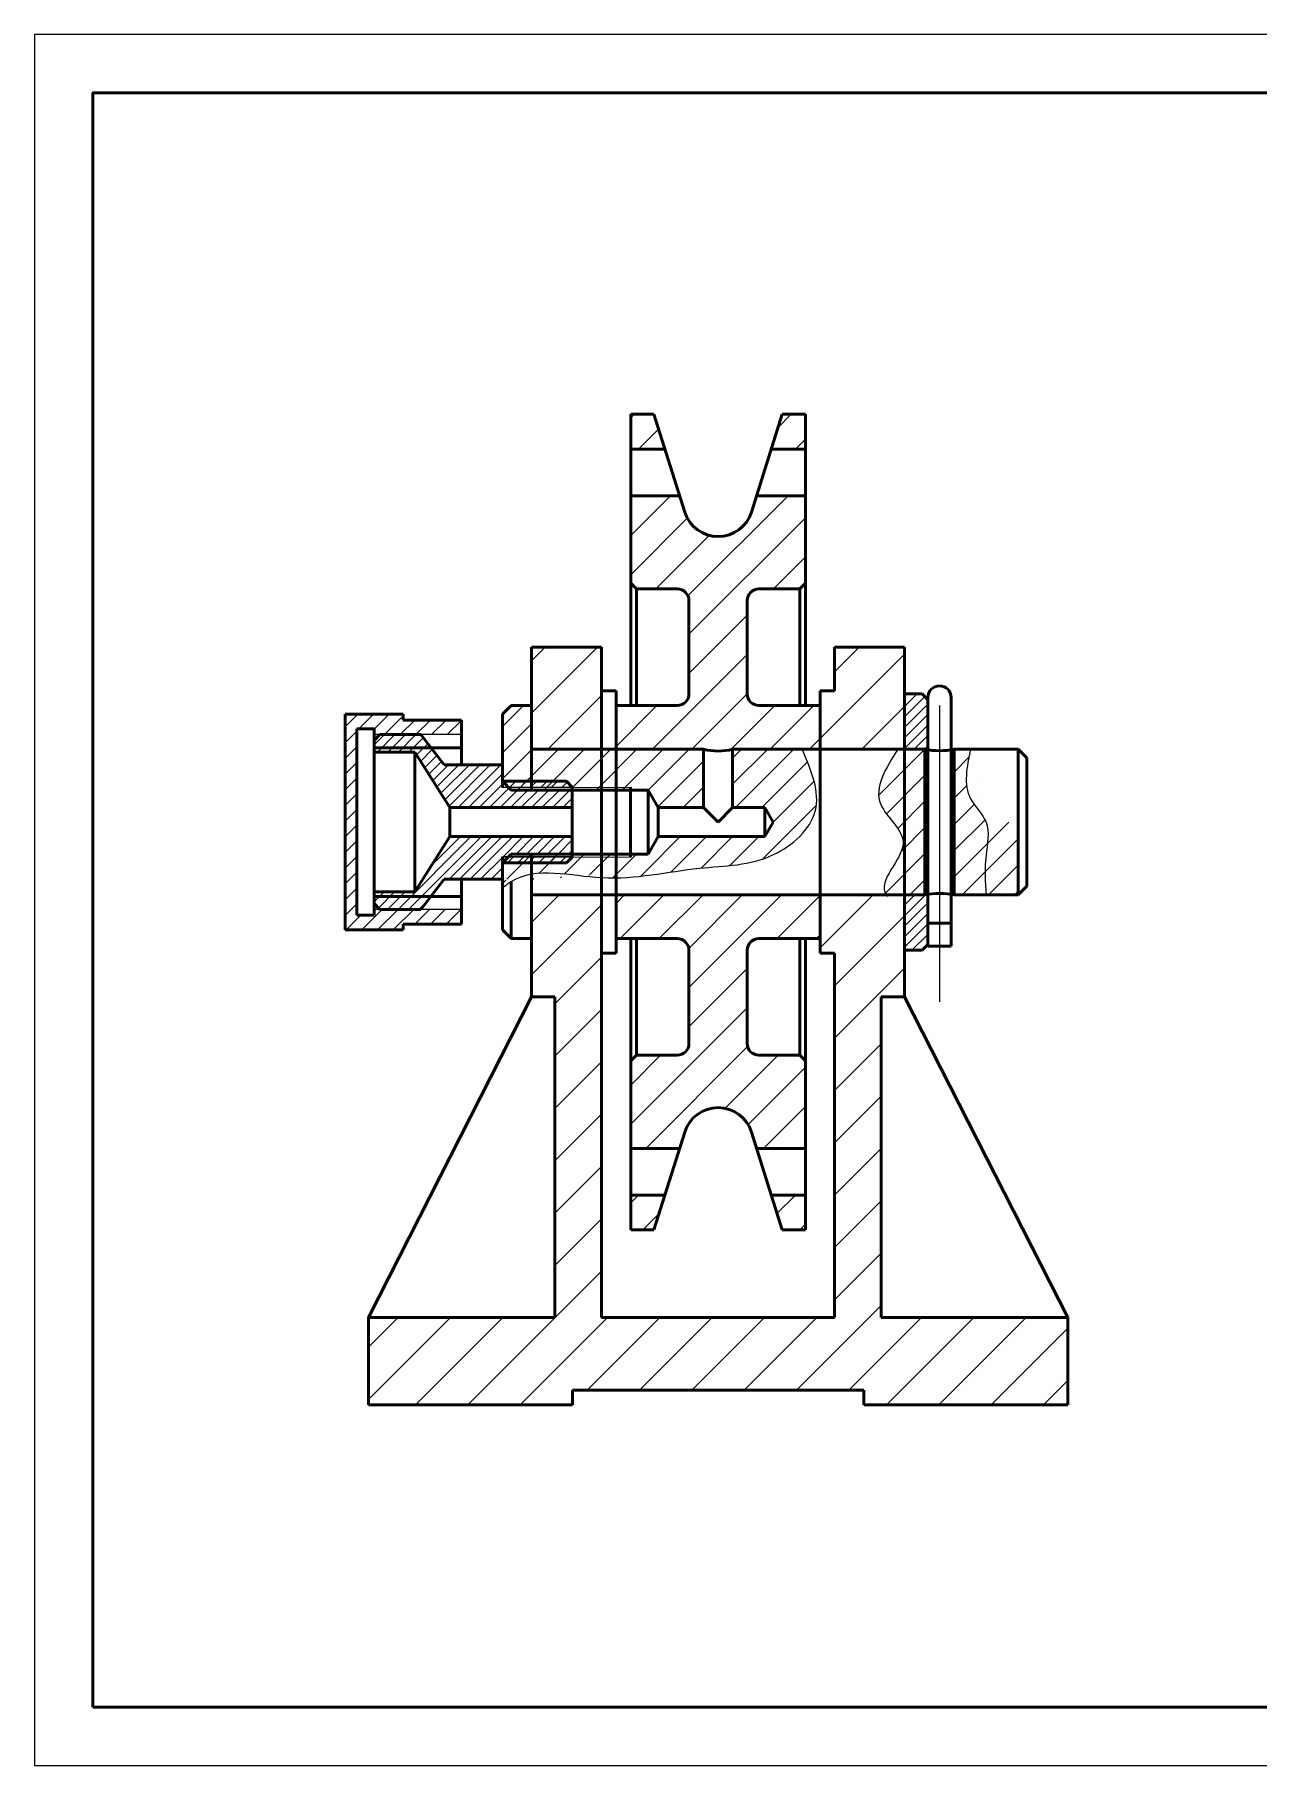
# Model space of a CAD drawing. Header units: millimetres. Extents: x -27 to 1226, y 43 to 853.
# Drawn here: x -26.8 to 183.2, y 147.4 to 444.4 of the extents above; entities that cross this region are included whole.
import ezdxf

# ---------------------------------------------------------------- set-up
doc = ezdxf.new("R2010")
doc.units = ezdxf.units.MM
for name, color, linetype, lineweight in [('剖面线', 1, 'Continuous', 25), ('粗实线', 7, 'Continuous', 50), ('细实线', 7, 'Continuous', 25)]:
    doc.layers.add(name, color=color, linetype=linetype, lineweight=lineweight)
pattern_1 = [(45, (-1075.902582605649, -321.5097813763625), (-4.490128060534577, 4.490128060534577), [])]
pattern_2 = [(45, (-1075.902582605649, -321.5097813763625), (-0.8980256121069154, 0.8980256121069154), [])]
pattern_3 = [(45, (1459.889316338032, -2749.122521935994), (-2.245064030267288, 2.245064030267288), [])]

msp = doc.modelspace()

# ---------------------------------------------------------------- hatches: boundary and pattern name
at = {"layer": '剖面线'}
h = msp.add_hatch(dxfattribs=at)
h.set_pattern_fill('ANSI31', color=256, scale=1.5)
h.set_pattern_definition([(45, (-1075.902582605649, -321.5097813763625), (-3.367596045400933, 3.367596045400933), [])])
h.paths.add_polyline_path([(79.5143407410551, 379.2746560176824), (75.5143407410551, 379.2746560176824), (75.5143407410551, 373.2746560176824), (81.39670996375025, 373.2746560176824)])
h.paths.add_polyline_path([(105.5143407410551, 379.2746560176824), (101.5143407410551, 379.2746560176824), (99.63197151835993, 373.2746560176824), (105.5143407410551, 373.2746560176824)])
h.paths.add_polyline_path([(105.5143407410551, 365.2746560176824), (97.1221458880998, 365.2746560176824), (96.24494470385093, 362.4786014275226, -0.327993419032891), (90.51434074105555, 358.2746587532561, -0.3279934190329329), (84.78373677825925, 362.4786014275226), (83.90653559401039, 365.2746560176824), (75.5143407410551, 365.2746560176824), (75.5143407410551, 350.2746560176824), (76.5143407410551, 349.2746560176824), (83.5143407410551, 349.2746560176824, -0.4142135623730951), (85.5143407410551, 347.2746560176824), (85.5143407410551, 331.2746560176824, -0.4142135623730951), (83.5143407410551, 329.2746560176824), (75.5143407410551, 329.2746560176824), (73.0143407410551, 329.2746560176824), (73.0143407410551, 321.7746560176824), (88.0143407410551, 321.7746560176824, 0.1270166537925827), (93.0143407410551, 321.7746560176824), (108.0143407410551, 321.7746560176824), (108.0143407410551, 329.2746560176824), (105.5143407410551, 329.2746560176824), (97.5143407410551, 329.2746560176824, -0.4142135623730951), (95.5143407410551, 331.2746560176824), (95.5143407410551, 347.2746560176824, -0.4142135623730951), (97.5143407410551, 349.2746560176824), (104.5143407410551, 349.2746560176824), (105.5143407410551, 350.2746560176824)])
h.paths.add_polyline_path([(108.0143407410551, 296.7746560176824), (73.0143407410551, 296.7746560176824), (73.0143407410551, 289.2746560176824), (75.5143407410551, 289.2746560176824), (83.5143407410551, 289.2746560176824, -0.4142135623730951), (85.5143407410551, 287.2746560176824), (85.5143407410551, 271.2746560176824, -0.4142135623730951), (83.5143407410551, 269.2746560176824), (76.5143407410551, 269.2746560176824), (75.5143407410551, 268.2746560176824), (75.5143407410551, 253.2746560176824), (83.90653559401039, 253.2746560176824), (84.78373677825925, 256.0707106078423, -0.3279934190329545), (90.514340741056, 260.2746532821088, -0.3279934190328699), (96.24494470385093, 256.0707106078423), (97.1221458880998, 253.2746560176824), (105.5143407410551, 253.2746560176824), (105.5143407410551, 268.2746560176824), (104.5143407410551, 269.2746560176824), (97.5143407410551, 269.2746560176824, -0.4142135623730951), (95.5143407410551, 271.2746560176824), (95.5143407410551, 287.2746560176824, -0.4142135623730951), (97.5143407410551, 289.2746560176824), (105.5143407410551, 289.2746560176824), (108.0143407410551, 289.2746560176824)])
h.paths.add_polyline_path([(105.5143407410551, 245.2746560176824), (99.63197151835993, 245.2746560176824), (101.5143407410551, 239.2746560176824), (105.5143407410551, 239.2746560176824)])
h.paths.add_polyline_path([(81.39670996375025, 245.2746560176824), (75.5143407410551, 245.2746560176824), (75.5143407410551, 239.2746560176824), (79.5143407410551, 239.2746560176824)])
h = msp.add_hatch(dxfattribs=at)
h.set_pattern_fill('ANSI31', color=256, scale=2)
h.set_pattern_definition(pattern_1)
h.paths.add_polyline_path([(122.5143407410551, 339.2746560176824), (118.5143407410551, 339.2746560176824), (110.5143407410551, 339.2746560176824), (110.5143407410551, 331.7746560176824), (108.0143407410551, 331.7746560176824), (108.0143407410551, 321.7746560176824), (122.5143407410551, 321.7746560176824)])
h.paths.add_polyline_path([(70.5143407410551, 331.7746560176824), (70.5143407410551, 339.2746560176824), (62.51434074105509, 339.2746560176824), (58.51434074105509, 339.2746560176824), (58.51434074105509, 321.7746560176824), (70.5143407410551, 321.7746560176824)])
h = msp.add_hatch(dxfattribs=at)
h.set_pattern_fill('ANSI31', color=256, scale=0.4)
h.set_pattern_definition(pattern_2)
h.paths.add_polyline_path([(126.5143407410551, 330.2746560176824), (125.5143407410551, 331.2746560176824), (122.5143407410551, 331.2746560176824), (122.5143407410551, 321.7746560176824), (126.0143407410553, 321.7746560176824, 0.01062785666949343), (126.5143407410551, 321.6789945511538)])
h.paths.add_polyline_path([(126.5143407410551, 296.8703174842111, 0.01062785666949302), (126.0143407410553, 296.7746560176824), (122.5143407410551, 296.7746560176824), (122.5143407410551, 287.2746560176824), (125.5143407410551, 287.2746560176824), (126.5143407410551, 288.2746560176824)])
h = msp.add_hatch(dxfattribs=at)
h.set_pattern_fill('ANSI31', color=256, scale=0.6)
h.set_pattern_definition([(45, (-1075.902582605649, -321.5097813763625), (-1.347038418160373, 1.347038418160373), [])])
h.paths.add_polyline_path([(46.49613286739077, 326.7746281582338), (36.49613286739077, 326.7746281582338), (36.49613286739077, 327.7746281582338), (26.49613286739077, 327.7746281582338), (26.49613286739077, 309.2746281582338), (26.49613286739077, 290.7746281582338), (28.49613286739077, 290.7746281582338), (36.49613286739077, 290.7746281582338), (36.49613286739077, 291.7746281582338), (46.49613286739077, 291.7746281582338), (46.49613286739077, 294.2746281582338), (31.49613286739077, 294.2746281582338), (31.49613286739077, 293.2746281582338), (28.49613286739077, 293.2746281582338), (28.49613286739077, 294.2746281582338), (28.49613286739077, 324.2746281582338), (28.49613286739077, 325.2746281582338), (31.49613286739077, 325.2746281582338), (31.49613286739077, 324.2746281582338), (46.49613286739077, 324.2746281582338)])
h = msp.add_hatch(dxfattribs=at)
h.set_pattern_fill('ANSI31', color=256)
h.set_pattern_definition(pattern_3)
edge = h.paths.add_edge_path()
edge.add_line((90.5143407410551, 306.7746560176824), (80.2463915486237, 306.7746560176824))
edge.add_line((80.2463915486237, 306.7746560176824), (78.5143407410551, 303.7746560176824))
edge.add_line((78.5143407410551, 303.7746560176824), (75.4607850776697, 303.7746560176824))
edge.add_line((75.4607850776697, 303.7746560176824), (75.45920241533963, 303.2574733446841))
edge.add_line((75.45920241533963, 303.2574733446841), (54.56110960006708, 303.3214248766944))
edge.add_line((54.56110960006708, 303.3214248766944), (53.51434074105509, 302.2746560176824))
edge.add_line((53.51434074105509, 302.2746560176824), (53.51434074105509, 298.0169586631368))
edge.add_spline(control_points=[(53.51434074105509, 298.0169586631368), (54.00740587164955, 298.3958985347822), (54.50047100224356, 298.7748384064284), (55.01434074105509, 299.091870571232)], knot_values=[0, 0, 0, 0, 1.845382239582019, 1.845382239582019, 1.845382239582019, 1.845382239582019], degree=3, periodic=0)
edge.add_spline(control_points=[(55.01434074105509, 299.091870571232), (59.35092360594854, 301.7673273060191), (71.4652044779009, 298.1580127151178), (82.80151196067982, 301.0449638103614), (89.45637663640173, 301.5428984187311), (90.5143407410551, 301.6298996445375)], knot_values=[1.84538223958228, 1.84538223958228, 1.84538223958228, 1.845382239582284, 17.41869274013261, 34.27088252256134, 37.45424661750928, 37.45424661750928, 37.45424661750928, 37.45424661750928], degree=3, periodic=0)
edge.add_line((90.5143407410551, 301.6298996445375), (90.5143407410551, 306.7746560176824))
edge = h.paths.add_edge_path()
edge.add_spline(control_points=[(106.4146628624171, 309.2746560176829), (106.752580918203, 309.8761319895516), (108.3757550675778, 313.7210357396143), (106.5048632020043, 318.1030277099198), (104.937261166001, 321.7746560176824)], knot_values=[55.39808998100349, 55.39808998100349, 55.39808998100349, 55.39808998100349, 57.50175171181398, 68.37486413024274, 68.37486413024274, 68.37486413024274, 68.37486413024274], degree=3, periodic=0)
edge.add_line((104.937261166001, 321.7746560176824), (93.0143407410551, 321.7746560176824))
edge.add_line((93.0143407410551, 321.7746560176824), (93.0143407410551, 311.7746560176824))
edge.add_line((93.0143407410551, 311.7746560176824), (98.5143407410551, 311.7746560176824))
edge.add_line((98.5143407410551, 311.7746560176824), (99.95771641402939, 309.2746560176824))
edge.add_line((99.95771641402939, 309.2746560176824), (106.4146628624169, 309.2746560176824))
edge = h.paths.add_edge_path()
edge.add_spline(control_points=[(90.5143407410551, 301.6298996445375), (93.7473461280565, 301.8957644602447), (99.72118134087577, 302.5220158795191), (105.0949187970311, 306.9255825344667), (106.4146628624171, 309.2746560176829)], knot_values=[37.45424661750928, 37.45424661750928, 37.45424661750928, 37.45424661750928, 47.18220735123072, 55.39808998100349, 55.39808998100349, 55.39808998100349, 55.39808998100349], degree=3, periodic=0)
edge.add_line((106.4146628624169, 309.2746560176824), (99.95771641402871, 309.2746560176824))
edge.add_line((99.95771641402871, 309.2746560176824), (98.5143407410551, 306.7746560176824))
edge.add_line((98.5143407410551, 306.7746560176824), (90.5143407410551, 306.7746560176824))
edge.add_line((90.5143407410551, 306.7746560176824), (90.5143407410551, 301.6298996445375))
h.paths.add_polyline_path([(88.0143407410551, 321.7746560176824), (58.51434074105509, 321.7746560176824), (58.51434074105509, 329.2746560176824), (55.01434074105509, 329.2746560176824), (53.51434074105509, 327.7746560176824), (53.51434074105509, 316.2746560176824), (54.56110960006708, 315.2278871586705), (75.49602985766455, 315.2919513885895), (75.49444685046069, 314.7746560176824), (78.5143407410551, 314.7746560176824), (80.2463915486237, 311.7746560176824), (88.0143407410551, 311.7746560176824)])
h.paths.add_polyline_path([(75.49602985766455, 315.2919513885895), (54.56110960006708, 315.2278871586705), (55.01434074105509, 314.7746560176824), (75.49444685046069, 314.7746560176824)], flags=17)
h.paths.add_polyline_path([(75.4607850776697, 303.7746560176824), (55.01434074105509, 303.7746560176824), (54.56110960006708, 303.3214248766944), (75.45920241533963, 303.2574733446841)], flags=17)
h = msp.add_hatch(dxfattribs=at)
h.set_pattern_fill('ANSI31', color=256, scale=0.4)
h.set_pattern_definition(pattern_2)
h.paths.add_polyline_path([(65.49613286739077, 314.7746560176824), (55.01434074105509, 314.7746560176824), (54.56436860050371, 315.2246281582338), (53.49613286739077, 315.2246281582338), (53.49613286739077, 316.2746281582338), (53.49613286739077, 319.0895827344575), (43.49613286739077, 319.0895827344575), (41.23189393878465, 322.0246281582338), (31.49613286739077, 322.0246281582338), (31.49613286739077, 321.2746281582338), (38.49613286739077, 321.2746281582338), (44.49613286739077, 311.7746281582338), (65.49613286739077, 311.7746281582338)])
h.paths.add_polyline_path([(53.49613286739077, 302.2746281582338), (53.49613286739077, 303.3246838771311), (53.5143406984057, 303.3246281582337), (54.56431288160638, 303.3246281582337), (55.01434074105509, 303.7746560176824), (65.49613286739077, 303.7746560176824), (65.49613286739077, 306.7746281582338), (44.49613286739077, 306.7746281582338), (38.49613286739077, 297.2746281582338), (31.49613286739077, 297.2746281582338), (31.49613286739077, 296.5246281582338), (41.23189393878465, 296.5246281582338), (43.49613286739077, 299.4596735820101), (53.49613286739077, 299.4596735820101)])
h.paths.add_polyline_path([(64.49613286739077, 316.2746281582338), (58.51434074105509, 316.2746281582338), (58.51434074105509, 315.2399846830758), (65.49613286739077, 315.2613500921876), (65.49613286739077, 315.2746281582338)], flags=17)
h.paths.add_polyline_path([(58.51434074105509, 316.2746281582338), (53.51436860050376, 316.2746281582338), (54.56110960006708, 315.2278871586705), (58.51434074105509, 315.2399846830758)], flags=17)
h.paths.add_polyline_path([(65.49613286739077, 303.2746281582338), (65.49613286739077, 303.2879619431773), (58.51434074105509, 303.3093273522891), (58.51434074105509, 302.2746281582338), (64.49613286739077, 302.2746281582338)], flags=17)
h.paths.add_polyline_path([(58.51434074105509, 303.3093273522891), (54.56110960006708, 303.3214248766944), (53.51431288160643, 302.2746281582338), (58.51434074105509, 302.2746281582338)], flags=17)
h.paths.add_polyline_path([(41.23189393878465, 296.5246281582338), (31.49613286739077, 296.5246281582338), (31.49613286739077, 295.2746281582338), (32.49613286739077, 294.2746281582338), (39.49613286739077, 294.2746281582338)])
h.paths.add_polyline_path([(39.49613286739077, 324.2746281582338), (32.49613286739077, 324.2746281582338), (31.49613286739077, 323.2746281582338), (31.49613286739077, 322.0246281582338), (41.23189393878465, 322.0246281582338)])
h = msp.add_hatch(dxfattribs=at)
h.set_pattern_fill('ANSI31', color=256)
h.set_pattern_definition(pattern_3)
edge = h.paths.add_edge_path()
edge.add_line((126.0143407410551, 321.7746560176824), (121.349766781198, 321.7746560176824))
edge.add_spline(control_points=[(121.349766781198, 321.7746560176824), (119.2761111656516, 318.4891352061018), (116.4618951764523, 314.0302630908486), (119.7362071222678, 310.2724027931226), (120.5316791797218, 309.2746560176829)], knot_values=[0, 0, 0, 0, 9.91423589098241, 13.45488660504699, 13.45488660504699, 13.45488660504699, 13.45488660504699], degree=3, periodic=0)
edge.add_line((120.5316791797222, 309.2746560176824), (126.0143407410551, 309.2746560176824))
edge.add_line((126.0143407410551, 309.2746560176824), (126.0143407410551, 321.7746560176824))
edge = h.paths.add_edge_path()
edge.add_line((126.0143407410551, 309.2746560176824), (120.5316791797222, 309.2746560176824))
edge.add_spline(control_points=[(120.5316791797218, 309.2746560176829), (121.4600894560654, 308.1101671449092), (124.1929587185509, 304.2744800557211), (117.7261834159228, 299.3403962045118), (119.3749461179148, 296.774656017682)], knot_values=[13.45488660504699, 13.45488660504699, 13.45488660504699, 13.45488660504699, 17.58724609785231, 26.92665896267444, 26.92665896267486, 26.92665896267486, 26.92665896267486], degree=3, periodic=0)
edge.add_line((119.3749461179143, 296.7746560176824), (126.0143407410551, 296.7746560176824))
edge.add_line((126.0143407410551, 296.7746560176824), (126.0143407410551, 309.2746560176824))
edge = h.paths.add_edge_path()
edge.add_spline(control_points=[(136.4900773183044, 309.2746560176829), (135.9324465927023, 310.6926106478882), (132.1785004941555, 313.99104465658), (133.2006744889372, 318.7312154118222), (133.8569643153178, 321.7746560176824)], knot_values=[0, 0, 0, 8.171241461241152e-14, 4.758849124903332, 13.29484093784127, 13.29484093784127, 13.29484093784127, 13.29484093784127], degree=3, periodic=0)
edge.add_line((133.8569643153178, 321.7746560176824), (131.0143407410551, 321.7746560176824))
edge.add_line((131.0143407410551, 321.7746560176824), (131.0143407410551, 309.2746560176824))
edge.add_line((131.0143407410551, 309.2746560176824), (136.4900773183044, 309.2746560176824))
h.paths.add_polyline_path([(142.0143407410551, 309.2746560176824), (131.0143407410551, 309.2746560176824), (131.0143407410551, 296.7746560176824), (142.0143407410551, 296.7746560176824)])
h = msp.add_hatch(dxfattribs=at)
h.set_pattern_fill('ANSI31', color=256, scale=2)
h.set_pattern_definition(pattern_1)
h.paths.add_polyline_path([(150.5143407410551, 224.2746560176824), (118.5143407410551, 224.2746560176824), (118.5143407410549, 279.2746560176824), (122.5143407410551, 279.2746560176824), (122.5143407410551, 296.7746560176824), (108.0143407410551, 296.7746560176824), (108.0143407410551, 289.2746560176824), (108.0143407410551, 286.7746560176824), (110.5143407410551, 286.7746560176824), (110.5143407410551, 224.2746560176824), (90.5143407410551, 224.2746560176824), (70.5143407410551, 224.2746560176824), (62.51434074105509, 224.2746560176824), (30.51434074105509, 224.2746560176824), (30.51434074105509, 209.2746560176824), (65.5143407410551, 209.2746560176824), (65.5143407410551, 211.7746560176824), (115.5143407410551, 211.7746560176824), (115.5143407410551, 209.2746560176824), (150.5143407410551, 209.2746560176824)])
h.paths.add_polyline_path([(70.5143407410551, 286.7746560176824), (70.5143407410551, 296.7746560176824), (58.51434074105509, 296.7746560176824), (58.51434074105509, 289.2746560176824), (58.51434074105509, 279.2746560176824), (62.51434074105532, 279.2746560176824), (62.51434074105509, 224.2746560176824), (70.5143407410551, 224.2746560176824)], flags=17)

# ---------------------------------------------------------------- linework, layer by layer
at = {"layer": '粗实线'}
for p, q in [((75.5143407410551, 350.2746560176824), (75.5143407410551, 379.2746560176824)), ((75.5143407410551, 379.2746560176824), (79.5143407410551, 379.2746560176824)), ((79.5143407410551, 379.2746560176824), (84.78373677825903, 362.4786014275226)), ((101.5143407410551, 379.2746560176824), (96.24494470385116, 362.4786014275226)), ((105.5143407410551, 379.2746560176824), (101.5143407410551, 379.2746560176824)), ((105.5143407410551, 350.2746560176824), (105.5143407410551, 379.2746560176824)), ((75.5143407410551, 373.2746560176824), (81.39670996375025, 373.2746560176824)), ((105.5143407410551, 373.2746560176824), (99.63197151835993, 373.2746560176824)), ((75.5143407410551, 365.2746560176824), (83.90653559401062, 365.2746560176824)), ((105.5143407410551, 365.2746560176824), (97.12214588809957, 365.2746560176824)), ((75.5143407410551, 350.2746560176824), (76.5143407410551, 349.2746560176824)), ((75.5143407410551, 350.2746560176824), (75.5143407410551, 329.2746560176824)), ((76.5143407410551, 349.2746560176824), (83.5143407410551, 349.2746560176824)), ((76.5143407410551, 349.2746560176824), (76.5143407410551, 329.2746560176824)), ((104.5143407410551, 349.2746560176824), (97.5143407410551, 349.2746560176824)), ((105.5143407410551, 350.2746560176824), (104.5143407410551, 349.2746560176824)), ((104.5143407410551, 349.2746560176824), (104.5143407410551, 329.2746560176824)), ((105.5143407410551, 350.2746560176824), (105.5143407410551, 329.2746560176824)), ((85.5143407410551, 347.2746560176824), (85.5143407410551, 331.2746560176824)), ((95.5143407410551, 347.2746560176824), (95.5143407410551, 331.2746560176824)), ((62.51434074105509, 339.2746560176824), (58.51434074105509, 339.2746560176824)), ((58.51434074105509, 339.2746560176824), (58.51434074105509, 314.7746560176824)), ((70.5143407410551, 339.2746560176824), (62.51434074105509, 339.2746560176824)), ((70.5143407410551, 331.7746560176824), (70.5143407410551, 339.2746560176824)), ((110.5143407410551, 331.7746560176824), (110.5143407410551, 339.2746560176824)), ((110.5143407410551, 339.2746560176824), (118.5143407410551, 339.2746560176824)), ((118.5143407410551, 339.2746560176824), (122.5143407410551, 339.2746560176824)), ((122.5143407410551, 339.2746560176824), (122.5143407410551, 279.2746560176824)), ((128.5143407410551, 332.6529455371995), (128.5143407410551, 332.6529455371995)), ((70.5143407410551, 331.7746560176824), (73.0143407410551, 331.7746560176824)), ((70.5143407410551, 331.7746560176824), (70.5143407410551, 286.7746560176824)), ((73.0143407410551, 331.7746560176824), (73.0143407410551, 286.7746560176824)), ((110.5143407410551, 331.7746560176824), (108.0143407410551, 331.7746560176824)), ((108.0143407410551, 331.7746560176824), (108.0143407410551, 286.7746560176824)), ((122.5143407410551, 287.2746560176824), (122.5143407410551, 331.2746560176824)), ((122.5143407410551, 331.2746560176824), (125.5143407410551, 331.2746560176824)), ((125.5143407410551, 331.2746560176824), (126.5143407410551, 330.2746560176824)), ((126.5143407410551, 287.9529455371996), (126.5143407410551, 330.6529455371995)), ((126.5143407410551, 330.2746560176824), (126.5143407410551, 288.2746560176824)), ((130.5143407410551, 287.9529455371996), (130.5143407410551, 330.6529455371995)), ((26.49613286739077, 309.2746281582338), (26.49613286739077, 327.7746281582338)), ((26.49613286739077, 327.7746281582338), (36.49613286739077, 327.7746281582338)), ((36.49613286739077, 327.7746281582338), (36.49613286739077, 326.7746281582338)), ((46.49613286739077, 326.7746281582338), (36.49613286739077, 326.7746281582338)), ((46.49613286739077, 319.0895827344574), (46.49613286739077, 326.7746281582338)), ((46.49613286739077, 326.7746281582338), (46.49613286739077, 319.0895827344574)), ((55.01434074105509, 329.2746560176824), (53.51434074105509, 327.7746560176824)), ((53.51434074105509, 327.7746560176824), (53.51434074105509, 315.2246838772617)), ((58.51434074105509, 329.2746560176824), (55.01434074105509, 329.2746560176824)), ((58.51434074105509, 329.2746560176824), (58.51434074105509, 321.7746560176824)), ((75.5143407410551, 329.2746560176824), (73.0143407410551, 329.2746560176824)), ((73.0143407410551, 329.2746560176824), (73.0143407410551, 309.2746560176824)), ((83.5143407410551, 329.2746560176824), (75.5143407410551, 329.2746560176824)), ((97.5143407410551, 329.2746560176824), (105.5143407410551, 329.2746560176824)), ((105.5143407410551, 329.2746560176824), (108.0143407410551, 329.2746560176824)), ((108.0143407410551, 329.2746560176824), (108.0143407410551, 309.2746560176824)), ((28.49613286739077, 309.2746281582338), (28.49613286739077, 325.2746281582338)), ((28.49613286739077, 325.2746281582338), (31.49613286739077, 325.2746281582338)), ((28.49613286739077, 294.2746281582338), (28.49613286739077, 324.2746281582338)), ((28.49613286739077, 324.2746281582338), (28.49613286739077, 294.2746281582338)), ((31.49613286739077, 325.2746281582338), (31.49613286739077, 309.2746281582338)), ((32.49613286739077, 324.2746281582338), (31.49613286739077, 323.2746281582338)), ((32.49613286739077, 324.2746281582338), (39.49613286739077, 324.2746281582338)), ((43.49613286739077, 319.0895827344575), (39.49613286739077, 324.2746281582338)), ((46.49613286739077, 319.0895827344574), (46.49613286739077, 324.2746281582338)), ((31.49613286739077, 323.2746281582338), (31.49613286739077, 295.2746281582338)), ((46.49613286739077, 322.0246281582338), (31.49613286739077, 322.0246281582338)), ((31.49613286739077, 321.2746281582338), (38.49613286739077, 321.2746281582338)), ((38.49613286739077, 321.2746281582338), (38.49613286739077, 309.2746281582338)), ((44.49613286739077, 311.7746281582338), (38.49613286739077, 321.2746281582338)), ((46.49613286739077, 319.0895827344575), (46.49613286739077, 322.0246281582338)), ((58.51434074105509, 321.7746560176824), (88.0143407410551, 321.7746560176824)), ((58.51434074105509, 321.7746560176824), (73.0143407410551, 321.7746560176824)), ((88.0143407410551, 321.7746560176824), (88.0143407410551, 311.774656017682)), ((93.0143407410551, 321.7746560176824), (126.0143407410551, 321.7746560176824)), ((93.0143407410551, 321.7746560176824), (93.0143407410551, 311.7746560176824)), ((121.0143407410551, 321.7746560176824), (108.0143407410551, 321.7746560176824)), ((126.0143407410551, 321.7746560176824), (126.0143407410551, 296.7746560176824)), ((131.0143407410551, 321.7746560176824), (142.0143407410551, 321.7746560176824)), ((131.0143407410551, 321.7746560176824), (131.0143407410551, 296.7746560176824)), ((143.5143407410551, 320.2746560176824), (142.0143407410551, 321.7746560176824)), ((142.0143407410551, 321.7746560176824), (142.0143407410551, 296.7746560176824)), ((53.49613286739077, 319.0895827344575), (43.49613286739077, 319.0895827344575)), ((53.49613286739077, 316.2746281582338), (53.49613286739077, 319.0895827344575)), ((143.5143407410551, 320.2746560176824), (143.5143407410551, 298.2746560176824)), ((64.49613286739077, 316.2746281582338), (53.49613286739077, 316.2746281582338)), ((53.49613286739077, 316.2746281582338), (53.49613286739077, 315.2246281582338)), ((53.51434074105509, 315.2246838772616), (53.51434074105509, 316.2746560176824)), ((55.01434074105509, 314.7746560176824), (53.51434074105509, 316.2746560176824)), ((64.49613286739077, 316.2746281582338), (65.49613286739077, 315.2746281582338)), ((65.49613286739077, 309.2746281582338), (65.49613286739077, 315.2746281582338)), ((75.49602985766455, 315.2919513885895), (75.45920241533963, 303.2574733446841)), ((55.01434074105509, 314.7746560176824), (78.5143407410551, 314.7746560176824)), ((78.5143407410551, 314.7746560176824), (78.5143407410551, 303.7746560176824)), ((78.5143407410551, 314.7746560176824), (80.24639154862393, 311.774656017682)), ((26.49613286739077, 309.2746281582338), (26.49613286739077, 290.7746281582338)), ((31.49613286739077, 309.2746281582338), (31.49613286739077, 293.2746281582338)), ((31.49613286739077, 309.2746281582338), (31.49613286739077, 297.2746281582338)), ((38.49613286739077, 297.2746281582338), (38.49613286739077, 309.2746281582338)), ((65.49613286739077, 311.7746281582338), (44.49613286739077, 311.7746281582338)), ((44.49613286739077, 311.7746281582338), (44.49613286739077, 306.7746281582338)), ((65.49613286739077, 309.2746281582338), (65.49613286739077, 303.2746281582338)), ((65.49613286739077, 309.2746281582338), (65.49613286739077, 306.7746281582338)), ((73.0143407410551, 289.2746560176824), (73.0143407410551, 309.2746560176824)), ((88.0143407410551, 311.7746560176824), (80.2463915486237, 311.7746560176824)), ((80.24639154862393, 311.774656017682), (80.2463915486237, 306.7746560176824)), ((88.0143407410551, 311.774656017682), (90.5143407410551, 309.274656017682)), ((93.0143407410551, 311.7746560176824), (90.51434074105532, 309.274656017682)), ((98.5143407410551, 311.7746560176824), (93.0143407410551, 311.7746560176824)), ((98.5143407410551, 306.7746560176824), (98.5143407410551, 311.7746560176824)), ((98.5143407410551, 311.7746560176824), (99.95771641402939, 309.2746560176824)), ((98.5143407410551, 306.7746560176824), (99.95771641402871, 309.2746560176824)), ((108.0143407410551, 289.2746560176824), (108.0143407410551, 309.2746560176824)), ((126.5143407410551, 309.2746560176824), (126.5143407410551, 296.2746560176824)), ((44.49613286739077, 306.7746281582338), (38.49613286739077, 297.2746281582338)), ((65.49613286739077, 306.7746281582338), (44.49613286739077, 306.7746281582338)), ((78.5143407410551, 303.7746560176824), (80.24639154862393, 306.7746560176829)), ((90.5143407410551, 306.7746560176824), (80.2463915486237, 306.7746560176824)), ((90.5143407410551, 306.7746560176824), (98.5143407410551, 306.7746560176824)), ((53.49613286739077, 302.2746281582338), (53.49613286739077, 303.3246281582337)), ((55.01434074105509, 303.7746560176824), (53.51434074105509, 302.2746560176824)), ((53.51434074105532, 303.3246281581032), (53.51434074105509, 290.7746560176824)), ((55.01434074105509, 303.7746560176824), (78.5143407410551, 303.7746560176824)), ((58.51434074105509, 303.7746560176824), (58.51434074105509, 279.2746560176824)), ((64.49613286739077, 302.2746281582338), (65.49613286739077, 303.2746281582338)), ((64.49613286739077, 302.2746281582338), (53.49613286739077, 302.2746281582338)), ((53.49613286739077, 302.2746281582338), (53.49613286739077, 299.4596735820101)), ((31.49613286739077, 297.2746281582338), (38.49613286739077, 297.2746281582338)), ((43.49613286739077, 299.4596735820101), (39.49613286739077, 294.2746281582338)), ((53.49613286739077, 299.4596735820101), (43.49613286739077, 299.4596735820101)), ((46.49613286739077, 291.7746281582338), (46.49613286739077, 299.4596735820101)), ((46.49613286739077, 299.4596735820101), (46.49613286739077, 291.7746281582338)), ((55.01434074105509, 289.2746560176824), (55.01434074105509, 299.0918705712324)), ((143.5143407410551, 298.2746560176824), (142.0143407410551, 296.7746560176824)), ((28.49613286739077, 293.2746281582338), (28.49613286739077, 294.2746281582338)), ((46.49613286739077, 296.5246281582338), (31.49613286739077, 296.5246281582338)), ((31.49613286739077, 295.2746281582338), (32.49613286739077, 294.2746281582338)), ((32.49613286739077, 294.2746281582338), (39.49613286739077, 294.2746281582338)), ((126.0143407410551, 296.7746560176824), (58.51434074105509, 296.7746560176824)), ((58.51434074105509, 296.7746560176824), (58.51434074105509, 289.2746560176824)), ((58.51434074105509, 296.7746560176824), (73.0143407410551, 296.7746560176824)), ((121.0143407410551, 296.7746560176824), (108.0143407410551, 296.7746560176824)), ((142.0143407410551, 296.7746560176824), (131.0143407410551, 296.7746560176824)), ((31.49613286739077, 293.2746281582338), (28.49613286739077, 293.2746281582338)), ((36.49613286739077, 291.7746281582338), (46.49613286739077, 291.7746281582338)), ((46.49613286739077, 291.7746281582338), (36.49613286739077, 291.7746281582338)), ((36.49613286739077, 290.7746281582338), (36.49613286739077, 291.7746281582338)), ((130.5143407410551, 291.9529455371996), (126.5143407410551, 291.9529455371994)), ((26.49613286739077, 290.7746281582338), (36.49613286739077, 290.7746281582338)), ((26.49613286739077, 290.7746281582338), (28.49613286739077, 290.7746281582338)), ((55.01434074105509, 289.2746560176824), (53.51434074105509, 290.7746560176824)), ((55.01434074105509, 289.2746560176824), (58.51434074105509, 289.2746560176824)), ((75.5143407410551, 289.2746560176824), (73.0143407410551, 289.2746560176824)), ((83.5143407410551, 289.2746560176824), (75.5143407410551, 289.2746560176824)), ((75.5143407410551, 268.2746560176824), (75.5143407410551, 289.2746560176824)), ((76.5143407410551, 269.2746560176824), (76.5143407410551, 289.2746560176824)), ((97.5143407410551, 289.2746560176824), (105.5143407410551, 289.2746560176824)), ((104.5143407410551, 269.2746560176824), (104.5143407410551, 289.2746560176824)), ((105.5143407410551, 289.2746560176824), (108.0143407410551, 289.2746560176824)), ((105.5143407410551, 268.2746560176824), (105.5143407410551, 289.2746560176824)), ((126.5143407410551, 288.2746560176824), (125.5143407410551, 287.2746560176824)), ((70.5143407410551, 224.2746560176824), (70.5143407410551, 286.7746560176824)), ((73.0143407410551, 286.7746560176824), (70.5143407410551, 286.7746560176824)), ((85.5143407410551, 271.2746560176824), (85.5143407410551, 287.2746560176824)), ((95.5143407410551, 271.2746560176824), (95.5143407410551, 287.2746560176824)), ((108.0143407410551, 286.7746560176824), (110.5143407410551, 286.7746560176824)), ((110.5143407410551, 224.2746560176824), (110.5143407410551, 286.7746560176824)), ((122.5143407410551, 287.2746560176824), (125.5143407410551, 287.2746560176824)), ((128.5143407410551, 287.9529455371996), (126.5143407410551, 287.9529455371996)), ((128.5143407410551, 287.9529455371996), (130.5143407410551, 287.9529455371996)), ((30.51434074105509, 224.2746560176824), (58.51434074105509, 279.2746560176824)), ((58.51434074105509, 279.2746560176824), (62.51434074105509, 279.2746560176824)), ((62.51434074105509, 224.2746560176824), (62.51434074105532, 279.2746560176824)), ((118.5143407410551, 224.2746560176824), (118.5143407410549, 279.2746560176824)), ((122.5143407410551, 279.2746560176824), (118.5143407410551, 279.2746560176824)), ((150.5143407410551, 224.2746560176824), (122.5143407410551, 279.2746560176824)), ((75.5143407410551, 268.2746560176824), (76.5143407410551, 269.2746560176824)), ((75.5143407410551, 268.2746560176824), (75.5143407410551, 239.2746560176824)), ((76.5143407410551, 269.2746560176824), (83.5143407410551, 269.2746560176824)), ((104.5143407410551, 269.2746560176824), (97.5143407410551, 269.2746560176824)), ((105.5143407410551, 268.2746560176824), (104.5143407410551, 269.2746560176824)), ((105.5143407410551, 268.2746560176824), (105.5143407410551, 239.2746560176824)), ((79.5143407410551, 239.2746560176824), (84.78373677825903, 256.0707106078423)), ((101.5143407410551, 239.2746560176824), (96.24494470385116, 256.0707106078423)), ((75.5143407410551, 253.2746560176824), (83.90653559401062, 253.2746560176824)), ((105.5143407410551, 253.2746560176824), (97.12214588809957, 253.2746560176824)), ((75.5143407410551, 245.2746560176824), (81.39670996375025, 245.2746560176824)), ((105.5143407410551, 245.2746560176824), (99.63197151835993, 245.2746560176824)), ((75.5143407410551, 239.2746560176824), (79.5143407410551, 239.2746560176824)), ((105.5143407410551, 239.2746560176824), (101.5143407410551, 239.2746560176824)), ((30.51434074105509, 209.2746560176824), (30.51434074105509, 224.2746560176824)), ((62.51434074105509, 224.2746560176824), (30.51434074105509, 224.2746560176824)), ((90.5143407410551, 224.2746560176824), (70.5143407410551, 224.2746560176824)), ((90.5143407410551, 224.2746560176824), (110.5143407410551, 224.2746560176824)), ((118.5143407410551, 224.2746560176824), (150.5143407410551, 224.2746560176824)), ((150.5143407410551, 209.2746560176824), (150.5143407410551, 224.2746560176824)), ((115.5143407410551, 211.7746560176824), (65.5143407410551, 211.7746560176824)), ((65.5143407410551, 211.7746560176824), (65.5143407410551, 209.2746560176824)), ((115.5143407410551, 209.2746560176824), (115.5143407410551, 211.7746560176824)), ((65.5143407410551, 209.2746560176824), (30.51434074105509, 209.2746560176824)), ((115.5143407410551, 209.2746560176824), (150.5143407410551, 209.2746560176824))]:
    msp.add_line(p, q, dxfattribs=at)
msp.add_lwpolyline([(-16.76926649413144, 157.4014350662087), (383.2307335058686, 157.4014350662087), (383.2307335058686, 434.4014350662087), (-16.76926649413144, 434.4014350662087)], close=True, dxfattribs=at)
for centre, radius, start, end in [((90.50861126676682, 364.2746560176824), 6, 197.418112337708, 270.0547124575685), ((90.52007021534337, 364.2746560176824), 6, 269.9452875424316, 342.581887662292), ((83.5143407410551, 347.2746560176824), 2, 0, 90), ((97.5143407410551, 347.2746560176824), 2, 90, 180), ((128.5143407410551, 330.6529455371995), 2, 90, 180), ((128.5143407410551, 330.6529455371995), 2, 0, 90), ((83.5143407410551, 331.2746560176824), 2, 270, 0), ((97.5143407410551, 331.2746560176824), 2, 180, 270), ((90.5143407410551, 331.4571143832013), 10.00000000000032, 255.5224878140705, 284.4775121859295), ((128.5143395981302, 333.4870404406424), 11.97622407758691, 257.9510763849082, 282.0489236150918), ((126.0285541798855, 321.5084508856712), 12.23379486798876, 269.9334327369868, 270), ((128.5143395981302, 285.0622715947225), 11.97622407758691, 77.95107638490815, 102.0489236150919), ((83.5143407410551, 287.2746560176824), 2, 0, 90), ((97.5143407410551, 287.2746560176824), 2, 90, 180), ((83.5143407410551, 271.2746560176824), 2, 270, 0), ((97.5143407410551, 271.2746560176824), 2, 180, 270), ((90.50861126676682, 254.2746560176824), 6, 89.94528754241853, 162.581887662292), ((90.52007021534337, 254.2746560176824), 6, 17.41811233770795, 90.05471245756846)]:
    msp.add_arc(centre, radius, start, end, dxfattribs=at)
at = {"layer": '细实线'}
for p, q in [((128.5143407410551, 329.2746560176824), (128.5143407410551, 278.4240244209818)), ((46.49613286739077, 324.2746281582338), (31.49613286739077, 324.2746281582338)), ((31.49613286739077, 322.0246281582338), (41.23189393878465, 322.0246281582338)), ((53.49613286739077, 315.2246281582338), (75.49602985766455, 315.2919513885895)), ((65.49613286739077, 315.2246281582338), (53.49613286739077, 315.2246281582338)), ((53.49613286739077, 303.3246838771311), (75.49602985766455, 303.2573606467754)), ((65.49613286739077, 303.3246281582337), (53.49613286739077, 303.3246281582337)), ((31.49613286739077, 296.5246281582338), (41.23189393878442, 296.5246281582338)), ((46.49613286739077, 294.2746281582338), (31.49613286739077, 294.2746281582338))]:
    msp.add_line(p, q, dxfattribs=at)
msp.add_lwpolyline([(-26.76926649413144, 147.4014350662087), (393.2307335058686, 147.4014350662087), (393.2307335058686, 444.4014350662087), (-26.76926649413144, 444.4014350662087)], close=True, dxfattribs=at)
for points in [[(53.51434074105509, 298.0169586631368), (55.01434074105509, 299.0918705712324), (70.57418688149573, 299.7393178913794), (87.3486283614593, 301.3562326999804), (100.0482058816206, 303.6849747726087), (107.1870230924151, 311.1368392802947), (104.937261166001, 321.7746560176824)], [(121.349766781198, 321.7746560176824), (118.4345553258763, 312.2987066999199), (122.2710604293113, 305.6536849372733), (119.374946117915, 296.7746560176824), (119.5630242763227, 296.50743266377)], [(133.8569643153178, 321.7746560176824), (133.8569643153178, 313.2386642047445), (136.4900773183044, 309.2746560176824), (136.4900773183044, 303.5571096482022), (136.4900773183044, 296.7746560176824)]]:
    msp.add_spline(points, degree=3, dxfattribs=at)

doc.saveas('drawing.dxf')
